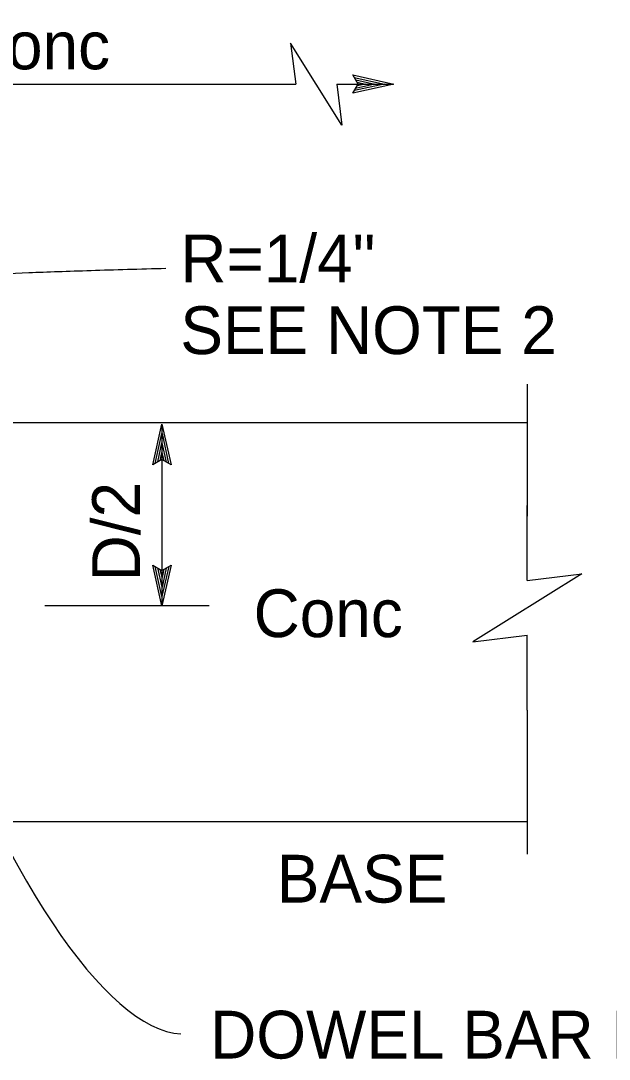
# Model space of a CAD drawing. Extents: x -893 to 867, y -474 to 712.
# Drawn here: x 156 to 242.2, y -293.6 to -141.6 of the extents above; entities that cross this region are included whole.
import ezdxf

# ---------------------------------------------------------------- set-up
doc = ezdxf.new("R2010")
doc.units = 0
for name, color, linetype in [('56 Stage 3 Anno', 7, 'Continuous'), ('57 Undefined', 7, 'Continuous'), ('60 Nongeo Data', 7, 'Continuous')]:
    doc.layers.add(name, color=color, linetype=linetype)

msp = doc.modelspace()

# ---------------------------------------------------------------- linework, layer by layer
at = {"layer": '56 Stage 3 Anno'}
for p, q in [((205.4, -150.82), (204.6, -149.48)), ((204.6, -149.48), (204.6, -149.48)), ((204.6, -149.48), (210.6, -150.82)), ((204.82, -149.84), (209.22, -150.82)), ((205.05, -150.2), (207.84, -150.82)), ((205.23, -150.55), (206.46, -150.82)), ((97.98, -150.82), (196.25, -150.82)), ((202.25, -150.82), (210.5, -150.82)), ((210.6, -150.82), (204.6, -152.15)), ((204.6, -152.15), (205.4, -150.82)), ((209.21, -150.83), (204.83, -151.79)), ((207.84, -150.82), (205.01, -151.45)), ((206.46, -150.82), (205.25, -151.09)), ((210.6, -150.82), (210.6, -150.82)), ((204.6, -152.15), (204.6, -152.15)), ((175.31, -206.61), (176.65, -200.61)), ((176.65, -200.61), (176.65, -227.26)), ((176.65, -200.61), (176.65, -200.61)), ((176.65, -200.61), (177.98, -206.61)), ((175.67, -206.4), (176.65, -201.99)), ((176.66, -202), (177.62, -206.38)), ((176.03, -206.16), (176.65, -203.38)), ((176.65, -203.38), (177.28, -206.2)), ((176.38, -205.99), (176.65, -204.76)), ((176.65, -204.76), (176.92, -205.97)), ((176.65, -205.81), (175.31, -206.61)), ((175.31, -206.61), (175.31, -206.61)), ((177.98, -206.61), (176.65, -205.81)), ((177.98, -206.61), (177.98, -206.61)), ((176.65, -227.26), (175.32, -221.26)), ((175.32, -221.26), (175.32, -221.26)), ((175.32, -221.26), (176.65, -222.06)), ((176.65, -225.87), (175.68, -221.49)), ((176.66, -224.5), (176.03, -221.67)), ((176.66, -223.11), (176.39, -221.91)), ((176.65, -222.06), (177.99, -221.26)), ((177.99, -221.26), (176.65, -227.26)), ((177.64, -221.47), (176.65, -225.88)), ((177.28, -221.71), (176.66, -224.5)), ((176.93, -221.89), (176.66, -223.11)), ((177.99, -221.26), (177.99, -221.26)), ((183.54, -227.26), (159.48, -227.26)), ((176.65, -227.26), (176.65, -227.26))]:
    msp.add_line(p, q, dxfattribs=at)
msp.add_lwpolyline([(202.25, -150.82), (203, -156.82), (195.5, -144.82), (196.25, -150.82)], dxfattribs=at)
msp.add_ellipse((157.84, -202.68), major_axis=(-23.86, 86.99), ratio=0.278599, start_param=1.839086, end_param=3.05129, dxfattribs=at)
msp.add_open_spline([(95.6, -200.56), (99.26, -194.31), (100.54, -191.56), (105.12, -186.43), (111.71, -184.41), (115.88, -182.18), (125.9, -181.55), (135.91, -179.67), (154.06, -178.42), (177.23, -177.79)], degree=2, dxfattribs=at)
at = {"layer": '60 Nongeo Data'}
for p, q in [((230.16, -194.76), (230.16, -214.1)), ((101.69, -200.37), (230.16, -200.37)), ((230.16, -223.53), (230.16, -212.53)), ((230.16, -242.53), (230.16, -231.53)), ((230.16, -242.53), (230.16, -263.6)), ((97.98, -258.82), (230.15, -258.82))]:
    msp.add_line(p, q, dxfattribs=at)
msp.add_lwpolyline([(230.16, -223.53), (238.16, -222.53), (222.16, -232.53), (230.16, -231.53)], dxfattribs=at)

# ---------------------------------------------------------------- texts
at = {"layer": '57 Undefined'}
for s, p in [('FRESH Conc', (112.87, -148.66)), ('R=1/4"', (179.34, -179.87)), ('SEE NOTE 2', (179.34, -190.37)), ('Conc', (190.07, -231.82)), ('BASE', (193.47, -270.7)), ('DOWEL BAR LUBRICANT', (183.71, -293.54))]:
    msp.add_text(s, height=7, dxfattribs=at).set_placement(p)
msp.add_text('D/2', height=7, rotation=90, dxfattribs=at).set_placement((173.43, -223.66))

doc.saveas('drawing.dxf')
